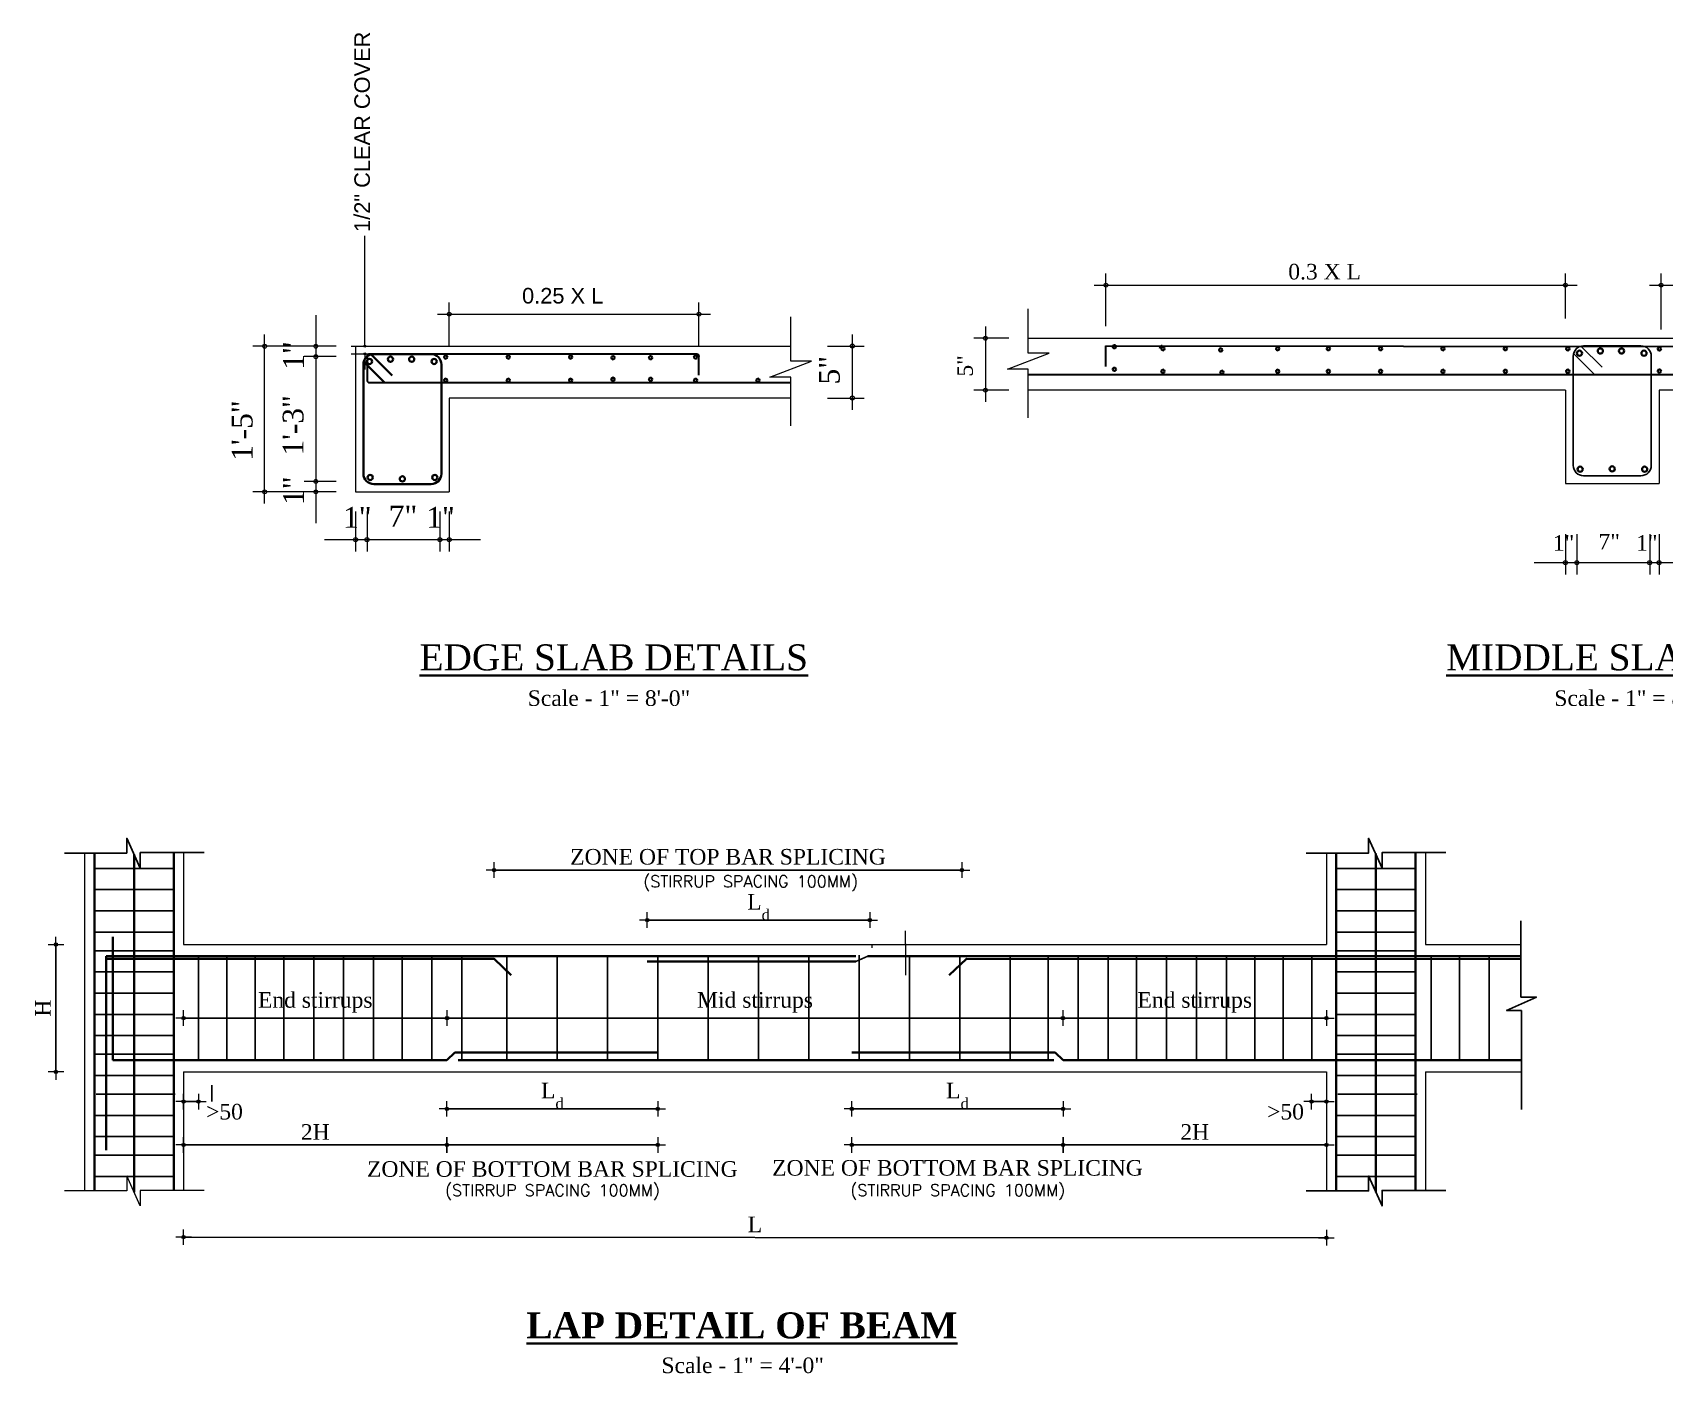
# Model space of a CAD drawing. Header units: inches. Extents: x 897 to 49934, y -34925 to -18564.
# Drawn here: x 24637 to 25265, y -24412 to -23897 of the extents above; entities that cross this region are included whole.
import ezdxf

# ---------------------------------------------------------------- set-up
doc = ezdxf.new("R2010")
doc.units = ezdxf.units.IN
doc.header["$LTSCALE"] = 35
doc.header["$MEASUREMENT"] = 0
doc.header["$PDMODE"] = 34
for name, color, linetype, lineweight in [('SES-DIMENSION', 142, 'Continuous', 13), ('SES-Elevation', 4, 'Continuous', 15), ('SES-REBARS', 1, 'Continuous', 40), ('SES-SLAB OUTLINE', 4, 'Continuous', 18), ('SES-TitleText', 7, 'Continuous', 40), ('SES-Wall Plan', 6, 'Continuous', 30)]:
    doc.layers.add(name, color=color, linetype=linetype, lineweight=lineweight)
doc.layers.add('SES-STIRRUP', color=10, linetype='Continuous')
doc.styles.add('Arial', font='arial.ttf')
doc.styles.add('Dim', font='romand.shx')
doc.styles.add('SES-ARAIL', font='times.ttf', dxfattribs={"height": 6})
doc.styles.add('SES-Title Text', font='times.ttf', dxfattribs={"height": 10})
doc.styles.add('STYLUS', font='times.ttf')
doc.dimstyles.new('1.4', dxfattribs={"dimscale": 0, "dimtxt": 6, "dimasz": 0.5, "dimexe": 2, "dimexo": 9, "dimgap": 2, "dimtad": 1, "dimdec": 0, "dimlfac": 0.5, "dimzin": 3, "dimdsep": 46, "dimlunit": 4, "dimtxsty": 'SES-ARAIL', "dimblk": 'DIM', "dimcen": 3, "dimdle": 3, "dimse1": 1, "dimse2": 1, "dimclrd": 256, "dimclre": 256, "dimclrt": 7, "dimadec": 1, "dimazin": 2, "dimtfac": 1, "dimtdec": 0, "dimtix": 1, "dimtofl": 0, "dimtmove": 2, "dimatfit": 3, "dimldrblk": 'arrow', "dimfxl": 2, "dimfrac": 2, "dimtolj": 2, "dimtzin": 0, "dimarcsym": 0})

# ---------------------------------------------------------------- blocks, each defined once
blk = doc.blocks.new('DIM')
at = {"layer": 'SES-DIMENSION'}
h = blk.add_hatch(color=256, dxfattribs=at)
h.paths.add_polyline_path([(0, 1.3), (0, 0), (1.3, 0, 0.414214)])
h.paths.add_polyline_path([(1.3, 0), (0, 0), (0, -1.3, 0.414214)])
h.paths.add_polyline_path([(0, 0), (-1.3, 0, 0.414214), (0, -1.3)])
h.paths.add_polyline_path([(0, 1.3, 0.414214), (-1.3, 0), (0, 0)])
for p, q in [((-6, 0), (6, 0)), ((0, 6), (0, -6))]:
    blk.add_line(p, q, dxfattribs=at)
blk.add_circle((0, 0), 1.28, dxfattribs=at)
blk = doc.blocks.new('*D31')
at = {"layer": 'Defpoints', "color": 0, "ltscale": 10, "transparency": 16777216}
for p in [(24877.69, -24292.1), (24796.61, -24296.54), (24877.69, -24310.76)]:
    blk.add_point(p, dxfattribs=at)
at = {"layer": 'SES-DIMENSION', "lineweight": -2, "ltscale": 10, "transparency": 16777216}
blk.add_line((24797.11, -24310.76), (24877.19, -24310.76), dxfattribs=at)
at = {"layer": 'SES-DIMENSION', "lineweight": -2, "ltscale": 10, "transparency": 16777216, "xscale": 0.5, "yscale": 0.5, "zscale": 0.5, "rotation": 180}
blk.add_blockref('DIM', (24796.61, -24310.76), dxfattribs=at)
at = {"layer": 'SES-DIMENSION', "lineweight": -2, "ltscale": 10, "transparency": 16777216, "xscale": 0.5, "yscale": 0.5, "zscale": 0.5}
blk.add_blockref('DIM', (24877.69, -24310.76), dxfattribs=at)
at = {"layer": 'SES-DIMENSION', "color": 7, "ltscale": 10, "transparency": 16777216, "insert": (24837.15, -24305.76), "char_height": 6, "attachment_point": 5, "style": 'SES-ARAIL'}
blk.add_mtext('\\A2;L{\\H0.7x;\\S^ d;}', dxfattribs=at)
blk = doc.blocks.new('arrow')
at = {"layer": 'SES-DIMENSION'}
blk.add_lwpolyline([(1.2, 0, 0, 2.1, 0), (-2.3, 0, 0, 0, 0), (1.2, 0, 0, 0, 0)], format="xyseb", dxfattribs=at)
blk = doc.blocks.new('*D32')
at = {"layer": 'Defpoints', "color": 0, "ltscale": 10, "transparency": 16777216}
for p in [(24959.2, -24238.18), (24873.64, -24252), (24959.2, -24252)]:
    blk.add_point(p, dxfattribs=at)
at = {"layer": 'SES-DIMENSION', "lineweight": -2, "ltscale": 10, "transparency": 16777216}
blk.add_line((24874.14, -24238.18), (24958.7, -24238.18), dxfattribs=at)
at = {"layer": 'SES-DIMENSION', "lineweight": -2, "ltscale": 10, "transparency": 16777216, "xscale": 0.5, "yscale": 0.5, "zscale": 0.5, "rotation": 180}
blk.add_blockref('DIM', (24873.64, -24238.18), dxfattribs=at)
at = {"layer": 'SES-DIMENSION', "lineweight": -2, "ltscale": 10, "transparency": 16777216, "xscale": 0.5, "yscale": 0.5, "zscale": 0.5}
blk.add_blockref('DIM', (24959.2, -24238.18), dxfattribs=at)
at = {"layer": 'SES-DIMENSION', "color": 7, "ltscale": 10, "transparency": 16777216, "insert": (24916.42, -24233.18), "char_height": 6, "attachment_point": 5, "style": 'SES-ARAIL'}
blk.add_mtext('\\A2;L{\\H0.7x;\\S^ d;}', dxfattribs=at)
blk = doc.blocks.new('*D33')
at = {"layer": 'Defpoints', "color": 0, "ltscale": 10, "transparency": 16777216}
for p in [(24695.4, -24323.25), (24796.61, -24323.25), (24796.61, -24324.65)]:
    blk.add_point(p, dxfattribs=at)
at = {"layer": 'SES-DIMENSION', "lineweight": -2, "ltscale": 10, "transparency": 16777216}
blk.add_line((24695.9, -24324.65), (24796.11, -24324.65), dxfattribs=at)
at = {"layer": 'SES-DIMENSION', "lineweight": -2, "ltscale": 10, "transparency": 16777216, "xscale": 0.5, "yscale": 0.5, "zscale": 0.5, "rotation": 180}
blk.add_blockref('DIM', (24695.4, -24324.65), dxfattribs=at)
at = {"layer": 'SES-DIMENSION', "lineweight": -2, "ltscale": 10, "transparency": 16777216, "xscale": 0.5, "yscale": 0.5, "zscale": 0.5}
blk.add_blockref('DIM', (24796.61, -24324.65), dxfattribs=at)
at = {"layer": 'SES-DIMENSION', "color": 7, "ltscale": 10, "transparency": 16777216, "insert": (24746, -24319.65), "char_height": 6, "attachment_point": 5, "style": 'SES-ARAIL'}
blk.add_mtext('\\A2;2H', dxfattribs=at)
blk = doc.blocks.new('*D34')
at = {"layer": 'Defpoints', "color": 0, "ltscale": 10, "transparency": 16777216}
for p in [(24952.28, -24289.07), (25033.5, -24296.54), (24952.28, -24310.76)]:
    blk.add_point(p, dxfattribs=at)
at = {"layer": 'SES-DIMENSION', "lineweight": -2, "ltscale": 10, "transparency": 16777216}
blk.add_line((25033, -24310.76), (24952.78, -24310.76), dxfattribs=at)
at = {"layer": 'SES-DIMENSION', "lineweight": -2, "ltscale": 10, "transparency": 16777216, "xscale": 0.5, "yscale": 0.5, "zscale": 0.5, "rotation": 180}
blk.add_blockref('DIM', (24952.28, -24310.76), dxfattribs=at)
at = {"layer": 'SES-DIMENSION', "lineweight": -2, "ltscale": 10, "transparency": 16777216, "xscale": 0.5, "yscale": 0.5, "zscale": 0.5}
blk.add_blockref('DIM', (25033.5, -24310.76), dxfattribs=at)
at = {"layer": 'SES-DIMENSION', "color": 7, "ltscale": 10, "transparency": 16777216, "insert": (24992.89, -24305.76), "char_height": 6, "attachment_point": 5, "style": 'SES-ARAIL'}
blk.add_mtext('\\A2;L{\\H0.7x;\\S^ d;}', dxfattribs=at)
blk = doc.blocks.new('*D35')
at = {"layer": 'Defpoints', "color": 0, "ltscale": 10, "transparency": 16777216}
for p in [(24695.4, -24347.53), (25134.72, -24347.74), (25134.71, -24360.31)]:
    blk.add_point(p, dxfattribs=at)
at = {"layer": 'SES-DIMENSION', "lineweight": -2, "ltscale": 10, "transparency": 16777216}
blk.add_line((24695.89, -24360.1), (25134.21, -24360.31), dxfattribs=at)
at = {"layer": 'SES-DIMENSION', "lineweight": -2, "ltscale": 10, "transparency": 16777216, "xscale": 0.5, "yscale": 0.5, "zscale": 0.5}
for p, rotation in [((24695.39, -24360.1), 179.9732632987849), ((25134.71, -24360.31), 359.9732632987848)]:
    blk.add_blockref('DIM', p, dxfattribs=dict(at, rotation=rotation))
at = {"layer": 'SES-DIMENSION', "color": 7, "ltscale": 10, "transparency": 16777216, "insert": (24915.05, -24355.2), "char_height": 6, "attachment_point": 5, "rotation": 359.97326, "style": 'SES-ARAIL'}
blk.add_mtext('\\A2;L', dxfattribs=at)
blk = doc.blocks.new('*D36')
at = {"layer": 'Defpoints', "color": 0, "ltscale": 10, "transparency": 16777216}
for p in [(24796.61, -24316.31), (24877.69, -24316.31), (24877.69, -24324.65)]:
    blk.add_point(p, dxfattribs=at)
at = {"layer": 'SES-DIMENSION', "lineweight": -2, "ltscale": 10, "transparency": 16777216}
blk.add_line((24797.11, -24324.65), (24877.19, -24324.65), dxfattribs=at)
at = {"layer": 'SES-DIMENSION', "lineweight": -2, "ltscale": 10, "transparency": 16777216, "xscale": 0.5, "yscale": 0.5, "zscale": 0.5, "rotation": 180}
blk.add_blockref('DIM', (24796.61, -24324.65), dxfattribs=at)
at = {"layer": 'SES-DIMENSION', "lineweight": -2, "ltscale": 10, "transparency": 16777216, "xscale": 0.5, "yscale": 0.5, "zscale": 0.5}
blk.add_blockref('DIM', (24877.69, -24324.65), dxfattribs=at)
at = {"layer": 'SES-DIMENSION', "color": 7, "ltscale": 10, "transparency": 16777216, "insert": (24837.15, -24333.93), "char_height": 6, "attachment_point": 5, "style": 'SES-ARAIL'}
blk.add_mtext('\\A2;ZONE OF BOTTOM BAR SPLICING', dxfattribs=at)
blk = doc.blocks.new('*D37')
at = {"layer": 'Defpoints', "color": 0, "ltscale": 10, "transparency": 16777216}
for p in [(25033.5, -24316.31), (25134.72, -24316.31), (25033.5, -24324.65)]:
    blk.add_point(p, dxfattribs=at)
at = {"layer": 'SES-DIMENSION', "lineweight": -2, "ltscale": 10, "transparency": 16777216}
blk.add_line((25134.22, -24324.65), (25034, -24324.65), dxfattribs=at)
at = {"layer": 'SES-DIMENSION', "lineweight": -2, "ltscale": 10, "transparency": 16777216, "xscale": 0.5, "yscale": 0.5, "zscale": 0.5, "rotation": 180}
blk.add_blockref('DIM', (25033.5, -24324.65), dxfattribs=at)
at = {"layer": 'SES-DIMENSION', "lineweight": -2, "ltscale": 10, "transparency": 16777216, "xscale": 0.5, "yscale": 0.5, "zscale": 0.5}
blk.add_blockref('DIM', (25134.72, -24324.65), dxfattribs=at)
at = {"layer": 'SES-DIMENSION', "color": 7, "ltscale": 10, "transparency": 16777216, "insert": (25084.11, -24319.65), "char_height": 6, "attachment_point": 5, "style": 'SES-ARAIL'}
blk.add_mtext('\\A2;2H', dxfattribs=at)
blk = doc.blocks.new('*D38')
at = {"layer": 'Defpoints', "color": 0, "ltscale": 10, "transparency": 16777216}
for p in [(24952.28, -24316.31), (25033.5, -24316.31), (24952.28, -24324.65)]:
    blk.add_point(p, dxfattribs=at)
at = {"layer": 'SES-DIMENSION', "lineweight": -2, "ltscale": 10, "transparency": 16777216}
blk.add_line((25033, -24324.65), (24952.78, -24324.65), dxfattribs=at)
at = {"layer": 'SES-DIMENSION', "lineweight": -2, "ltscale": 10, "transparency": 16777216, "xscale": 0.5, "yscale": 0.5, "zscale": 0.5, "rotation": 180}
blk.add_blockref('DIM', (24952.28, -24324.65), dxfattribs=at)
at = {"layer": 'SES-DIMENSION', "lineweight": -2, "ltscale": 10, "transparency": 16777216, "xscale": 0.5, "yscale": 0.5, "zscale": 0.5}
blk.add_blockref('DIM', (25033.5, -24324.65), dxfattribs=at)
at = {"layer": 'SES-DIMENSION', "color": 7, "ltscale": 10, "transparency": 16777216, "insert": (24992.89, -24333.49), "char_height": 6, "attachment_point": 5, "style": 'SES-ARAIL'}
blk.add_mtext('\\A2;ZONE OF BOTTOM BAR SPLICING', dxfattribs=at)
blk = doc.blocks.new('*D39')
at = {"layer": 'Defpoints', "color": 0, "ltscale": 10, "transparency": 16777216}
for p in [(24695.4, -24267.53), (24796.61, -24267.53), (24796.61, -24275.87)]:
    blk.add_point(p, dxfattribs=at)
at = {"layer": 'SES-DIMENSION', "lineweight": -2, "ltscale": 10, "transparency": 16777216}
blk.add_line((24695.9, -24275.87), (24796.11, -24275.87), dxfattribs=at)
at = {"layer": 'SES-DIMENSION', "lineweight": -2, "ltscale": 10, "transparency": 16777216, "xscale": 0.5, "yscale": 0.5, "zscale": 0.5, "rotation": 180}
blk.add_blockref('DIM', (24695.4, -24275.87), dxfattribs=at)
at = {"layer": 'SES-DIMENSION', "lineweight": -2, "ltscale": 10, "transparency": 16777216, "xscale": 0.5, "yscale": 0.5, "zscale": 0.5}
blk.add_blockref('DIM', (24796.61, -24275.87), dxfattribs=at)
at = {"layer": 'SES-DIMENSION', "color": 7, "ltscale": 10, "transparency": 16777216, "insert": (24746, -24269.85), "char_height": 6, "attachment_point": 5, "style": 'SES-ARAIL'}
blk.add_mtext('\\A2;End stirrups', dxfattribs=at)
blk = doc.blocks.new('*D40')
at = {"layer": 'Defpoints', "color": 0, "ltscale": 10, "transparency": 16777216}
for p in [(24796.74, -24267.53), (25033.37, -24267.53), (25033.37, -24275.87)]:
    blk.add_point(p, dxfattribs=at)
at = {"layer": 'SES-DIMENSION', "lineweight": -2, "ltscale": 10, "transparency": 16777216}
blk.add_line((24797.24, -24275.87), (25032.87, -24275.87), dxfattribs=at)
at = {"layer": 'SES-DIMENSION', "lineweight": -2, "ltscale": 10, "transparency": 16777216, "xscale": 0.5, "yscale": 0.5, "zscale": 0.5, "rotation": 180}
blk.add_blockref('DIM', (24796.74, -24275.87), dxfattribs=at)
at = {"layer": 'SES-DIMENSION', "lineweight": -2, "ltscale": 10, "transparency": 16777216, "xscale": 0.5, "yscale": 0.5, "zscale": 0.5}
blk.add_blockref('DIM', (25033.37, -24275.87), dxfattribs=at)
at = {"layer": 'SES-DIMENSION', "color": 7, "ltscale": 10, "transparency": 16777216, "insert": (24915.06, -24269.85), "char_height": 6, "attachment_point": 5, "style": 'SES-ARAIL'}
blk.add_mtext('\\A2;Mid stirrups', dxfattribs=at)
blk = doc.blocks.new('*D41')
at = {"layer": 'Defpoints', "color": 0, "ltscale": 10, "transparency": 16777216}
for p in [(25033.5, -24267.53), (25134.72, -24267.53), (25033.5, -24275.87)]:
    blk.add_point(p, dxfattribs=at)
at = {"layer": 'SES-DIMENSION', "lineweight": -2, "ltscale": 10, "transparency": 16777216}
blk.add_line((25134.22, -24275.87), (25034, -24275.87), dxfattribs=at)
at = {"layer": 'SES-DIMENSION', "lineweight": -2, "ltscale": 10, "transparency": 16777216, "xscale": 0.5, "yscale": 0.5, "zscale": 0.5, "rotation": 180}
blk.add_blockref('DIM', (25033.5, -24275.87), dxfattribs=at)
at = {"layer": 'SES-DIMENSION', "lineweight": -2, "ltscale": 10, "transparency": 16777216, "xscale": 0.5, "yscale": 0.5, "zscale": 0.5}
blk.add_blockref('DIM', (25134.72, -24275.87), dxfattribs=at)
at = {"layer": 'SES-DIMENSION', "color": 7, "ltscale": 10, "transparency": 16777216, "insert": (25084.11, -24269.85), "char_height": 6, "attachment_point": 5, "style": 'SES-ARAIL'}
blk.add_mtext('\\A2;End stirrups', dxfattribs=at)
blk = doc.blocks.new('*D42')
at = {"layer": 'Defpoints', "color": 0, "ltscale": 10, "transparency": 16777216}
for p in [(24994.63, -24218.93), (24814.75, -24247.56), (24994.63, -24247.56)]:
    blk.add_point(p, dxfattribs=at)
at = {"layer": 'SES-DIMENSION', "lineweight": -2, "ltscale": 10, "transparency": 16777216}
blk.add_line((24815.25, -24218.93), (24994.13, -24218.93), dxfattribs=at)
at = {"layer": 'SES-DIMENSION', "lineweight": -2, "ltscale": 10, "transparency": 16777216, "xscale": 0.5, "yscale": 0.5, "zscale": 0.5, "rotation": 180}
blk.add_blockref('DIM', (24814.75, -24218.93), dxfattribs=at)
at = {"layer": 'SES-DIMENSION', "lineweight": -2, "ltscale": 10, "transparency": 16777216, "xscale": 0.5, "yscale": 0.5, "zscale": 0.5}
blk.add_blockref('DIM', (24994.63, -24218.93), dxfattribs=at)
at = {"layer": 'SES-DIMENSION', "color": 7, "ltscale": 10, "transparency": 16777216, "insert": (24904.69, -24213.87), "char_height": 6, "attachment_point": 5, "style": 'SES-ARAIL'}
blk.add_mtext('\\A2;ZONE OF TOP BAR SPLICING', dxfattribs=at)
blk = doc.blocks.new('*D44')
at = {"layer": 'Defpoints', "color": 0, "ltscale": 10, "transparency": 16777216}
for p in [(24695.4, -24247.56), (24646.29, -24296.54), (24695.4, -24296.54)]:
    blk.add_point(p, dxfattribs=at)
at = {"layer": 'SES-DIMENSION', "lineweight": -2, "ltscale": 10, "transparency": 16777216}
blk.add_line((24646.29, -24248.06), (24646.29, -24296.04), dxfattribs=at)
at = {"layer": 'SES-DIMENSION', "lineweight": -2, "ltscale": 10, "transparency": 16777216, "xscale": 0.5, "yscale": 0.5, "zscale": 0.5}
for p, rotation in [((24646.29, -24247.56), 90), ((24646.29, -24296.54), 270)]:
    blk.add_blockref('DIM', p, dxfattribs=dict(at, rotation=rotation))
at = {"layer": 'SES-DIMENSION', "color": 7, "ltscale": 10, "transparency": 16777216, "insert": (24641.29, -24272.05), "char_height": 6, "attachment_point": 5, "rotation": 90, "style": 'SES-ARAIL'}
blk.add_mtext('\\A2;H', dxfattribs=at)
blk = doc.blocks.new('*D45')
at = {"layer": 'Defpoints', "color": 0, "ltscale": 10, "transparency": 16777216}
for p in [(24701.06, -24291.8), (24695.4, -24296.54), (24701.06, -24307.98)]:
    blk.add_point(p, dxfattribs=at)
at = {"layer": 'SES-DIMENSION', "lineweight": -2, "ltscale": 10, "transparency": 16777216}
blk.add_line((24695.9, -24307.98), (24700.56, -24307.98), dxfattribs=at)
at = {"layer": 'SES-DIMENSION', "lineweight": -2, "ltscale": 10, "transparency": 16777216, "xscale": 0.5, "yscale": 0.5, "zscale": 0.5, "rotation": 180}
blk.add_blockref('DIM', (24695.4, -24307.98), dxfattribs=at)
at = {"layer": 'SES-DIMENSION', "lineweight": -2, "ltscale": 10, "transparency": 16777216, "xscale": 0.5, "yscale": 0.5, "zscale": 0.5}
blk.add_blockref('DIM', (24701.06, -24307.98), dxfattribs=at)
at = {"layer": 'SES-DIMENSION', "color": 7, "ltscale": 10, "transparency": 16777216, "insert": (24711.1, -24311.91), "char_height": 6, "attachment_point": 5, "style": 'SES-ARAIL'}
blk.add_mtext('\\A2;{\\C256;>50}', dxfattribs=at)
blk = doc.blocks.new('*D43')
at = {"layer": 'Defpoints', "color": 0, "ltscale": 10, "transparency": 16777216}
for p in [(25129.05, -24291.8), (25134.72, -24296.54), (25129.05, -24307.98)]:
    blk.add_point(p, dxfattribs=at)
at = {"layer": 'SES-DIMENSION', "lineweight": -2, "ltscale": 10, "transparency": 16777216}
blk.add_line((25134.22, -24307.98), (25129.55, -24307.98), dxfattribs=at)
at = {"layer": 'SES-DIMENSION', "lineweight": -2, "ltscale": 10, "transparency": 16777216, "xscale": 0.5, "yscale": 0.5, "zscale": 0.5, "rotation": 180}
blk.add_blockref('DIM', (25129.05, -24307.98), dxfattribs=at)
at = {"layer": 'SES-DIMENSION', "lineweight": -2, "ltscale": 10, "transparency": 16777216, "xscale": 0.5, "yscale": 0.5, "zscale": 0.5}
blk.add_blockref('DIM', (25134.72, -24307.98), dxfattribs=at)
at = {"layer": 'SES-DIMENSION', "color": 7, "ltscale": 10, "transparency": 16777216, "insert": (25119.01, -24311.91), "char_height": 6, "attachment_point": 5, "style": 'SES-ARAIL'}
blk.add_mtext('\\A2;{\\C256;>50}', dxfattribs=at)

msp = doc.modelspace()

# ---------------------------------------------------------------- linework, layer by layer
msp.add_line((24706.25, -24301.64), (24706.25, -24307.92))
for points in [[(24703.24, -24212.23), (24678.72, -24212.23), (24678.72, -24218.18), (24673.51, -24206.68), (24673.51, -24212.43), (24649.54, -24212.43)], [(25180.66, -24212.23), (25156.14, -24212.23), (25156.14, -24218.18), (25150.93, -24206.68), (25150.93, -24212.43), (25126.96, -24212.43)], [(25209.52, -24238.51), (25209.52, -24267.78), (25215.48, -24267.78), (25203.97, -24272.99), (25209.72, -24272.99), (25209.72, -24311.03)], [(25180.66, -24342.1), (25156.14, -24342.1), (25156.14, -24348.06), (25150.93, -24336.55), (25150.93, -24342.3), (25126.96, -24342.3)]]:
    msp.add_lwpolyline(points)
at = {"layer": 'SES-DIMENSION', "ltscale": 48}
for p, q in [((24765.07, -24017.42), (24765.07, -23975.1)), ((24746.23, -24005.5), (24746.23, -24085.5)), ((24793, -24005.17), (24898, -24005.17)), ((24797.5, -24017.73), (24797.5, -24000.67)), ((24893.5, -24017.66), (24893.5, -24000.67)), ((24928.82, -24023.27), (24928.82, -24006.18)), ((24952.46, -24012.93), (24952.46, -24041.91)), ((24754, -24017.5), (24722.05, -24017.5)), ((24726.55, -24078), (24726.55, -24013)), ((24759.76, -24017.42), (24767.32, -24017.42)), ((24942.96, -24017.43), (24956.96, -24017.43)), ((24754, -24021.5), (24741.73, -24021.5)), ((24759.76, -24020.42), (24767.32, -24020.42)), ((24765.07, -24020.42), (24765.07, -24026.42)), ((24920.82, -24029.44), (24936.82, -24023.27)), ((24936.82, -24023.27), (24928.82, -24023.27)), ((24928.82, -24029.44), (24920.82, -24029.44)), ((24928.82, -24048.16), (24928.82, -24029.44)), ((24942.96, -24037.41), (24956.96, -24037.41)), ((24754, -24073.5), (24722.05, -24073.5)), ((24754, -24069.5), (24741.73, -24069.5)), ((24761.5, -24081.01), (24761.5, -24096.4)), ((24765.91, -24081.01), (24765.91, -24096.4)), ((24793.91, -24081.01), (24793.91, -24096.4)), ((24797.5, -24081.01), (24797.5, -24096.4)), ((24809.5, -24091.9), (24749.5, -24091.9))]:
    msp.add_line(p, q, dxfattribs=at)
at = {"layer": 'SES-DIMENSION'}
for p, q in [((25045.47, -23994.01), (25231.11, -23994.01)), ((25049.97, -24009.83), (25049.97, -23989.51)), ((25226.61, -24006.83), (25226.61, -23989.51)), ((25258.9, -23994.01), (25478.57, -23994.01)), ((25263.4, -24011.03), (25263.4, -23989.51)), ((25003.63, -24009.92), (25003.63, -24038.9)), ((25012.63, -24014.42), (24999.13, -24014.42)), ((25012.63, -24034.4), (24999.13, -24034.4)), ((25226.61, -24089.83), (25226.61, -24105.23)), ((25231.01, -24089.83), (25231.01, -24105.23)), ((25259.01, -24089.83), (25259.01, -24105.23)), ((25262.61, -24089.83), (25262.61, -24105.23)), ((25274.61, -24100.73), (25214.61, -24100.73))]:
    msp.add_line(p, q, dxfattribs=at)
for centre, radius in [((25049.97, -23994.01), 0.75), ((25226.61, -23994.01), 0.75), ((25263.4, -23994.01), 0.75), ((24797.5, -24005.17), 0.75), ((24893.5, -24005.17), 0.75), ((24726.55, -24017.5), 0.75), ((24746.23, -24017.5), 0.75), ((24765.07, -24017.42), 0.375), ((24952.46, -24017.43), 0.75), ((25003.63, -24014.42), 0.75), ((24746.23, -24021.5), 0.75), ((24765.07, -24020.42), 0.375), ((24952.46, -24037.41), 0.75), ((25003.63, -24034.4), 0.75), ((24746.23, -24069.5), 0.75), ((24726.55, -24073.5), 0.75), ((24746.23, -24073.5), 0.75), ((24761.5, -24091.9), 0.75), ((24765.91, -24091.9), 0.75), ((24793.91, -24091.9), 0.75), ((24797.5, -24091.9), 0.75), ((25226.61, -24100.73), 0.75), ((25231.01, -24100.73), 0.75), ((25259.01, -24100.73), 0.75), ((25262.61, -24100.73), 0.75)]:
    msp.add_circle(centre, radius, dxfattribs=at)
at = {"layer": 'SES-Elevation'}
for points in [[(24972.94, -24247.31), (24972.94, -24242.31)], [(24959.94, -24247.81), (24959.94, -24248.81)], [(24972.94, -24247.31), (24972.94, -24259.31)]]:
    msp.add_lwpolyline(points, dxfattribs=at)
at = {"layer": 'SES-REBARS', "lineweight": 30}
for p, q in [((25049.97, -24025.33), (25049.97, -24017.33)), ((25049.97, -24017.33), (25474.07, -24017.92)), ((24765.91, -24021.5), (24765.91, -24030.5)), ((24892.5, -24020.5), (24766.91, -24020.5)), ((24893.5, -24028.66), (24893.5, -24021.5)), ((24766.91, -24031.5), (24928.82, -24031.48)), ((25020.13, -24028.4), (25517.6, -24028.36))]:
    msp.add_line(p, q, dxfattribs=at)
at = {"layer": 'SES-REBARS'}
for p, q in [((24764.5, -24024.51), (24764.5, -24066.51)), ((24764.64, -24023.47), (24772.74, -24031.58)), ((24767.47, -24020.64), (24775.57, -24028.75)), ((24790.5, -24020.51), (24768.5, -24020.51)), ((24794.5, -24066.51), (24794.5, -24024.51)), ((24768.5, -24070.51), (24790.5, -24070.51)), ((24796.61, -24292.1), (24799.64, -24289.07)), ((24877.83, -24289.07), (24799.64, -24289.07)), ((24800.88, -24292.1), (25029.94, -24292.1)), ((24952.28, -24289.07), (25030.48, -24289.07)), ((25033.5, -24292.1), (25030.48, -24289.07))]:
    msp.add_line(p, q, dxfattribs=at)
at = {"layer": 'SES-REBARS', "color": 1, "linetype": 'Continuous'}
for p, q in [((24661.11, -24212.43), (24661.11, -24342.3)), ((24676.35, -24212.95), (24676.35, -24342.82)), ((24691.59, -24212.23), (24691.59, -24342.1)), ((25138.53, -24212.43), (25138.53, -24342.3)), ((25153.77, -24212.63), (25153.77, -24342.82)), ((25169.01, -24212.23), (25169.01, -24342.1)), ((24668.24, -24292.1), (24668.24, -24244.64)), ((24665.6, -24252), (24953.77, -24252)), ((24665.6, -24252), (24665.6, -24326.67)), ((24873.64, -24254.11), (24953.77, -24254.11)), ((24958.48, -24252), (25209.52, -24252)), ((24668.24, -24292.1), (24796.61, -24292.1))]:
    msp.add_line(p, q, dxfattribs=at)
for points in [[(24665.6, -24253.05), (24814.75, -24253.05), (24821.31, -24259.38)], [(25209.52, -24253.15), (24996.31, -24253.05), (24989.75, -24259.38)]]:
    msp.add_lwpolyline(points, dxfattribs=at)
at = {"layer": 'SES-REBARS'}
for points in [[(25029.94, -24292.1), (24927.81, -24292.1)], [(25209.72, -24292.1), (25033.5, -24292.1)]]:
    msp.add_lwpolyline(points, dxfattribs=at)
at = {"layer": 'SES-REBARS', "ltscale": 48}
for centre, radius in [((25053.25, -24017.72), 0.64), ((25071.89, -24018.47), 0.64), ((25094.11, -24018.92), 0.64), ((25116, -24018.45), 0.64), ((25135.47, -24018.45), 0.64), ((25155.54, -24018.45), 0.64), ((25179.54, -24018.45), 0.64), ((25203.54, -24018.45), 0.64), ((25227.54, -24018.45), 0.64), ((25232, -24020.18), 1), ((25240.03, -24019.32), 1), ((25248.18, -24019.32), 1), ((25256.82, -24020.18), 1), ((25262.76, -24018.53), 0.64), ((25053.25, -24026.37), 0.64), ((25071.89, -24027.12), 0.64), ((25094.53, -24027.5), 0.64), ((25116, -24027.1), 0.64), ((25135.47, -24027.1), 0.64), ((25155.54, -24027.1), 0.64), ((25179.54, -24027.1), 0.64), ((25203.54, -24027.1), 0.64), ((25227.54, -24027.1), 0.64), ((25262.76, -24027.05), 0.64), ((25232.24, -24064.79), 1), ((25244.61, -24064.65), 1), ((25257.06, -24064.79), 1)]:
    msp.add_circle(centre, radius, dxfattribs=at)
at = {"layer": 'SES-REBARS'}
for centre, radius in [((24766.89, -24023.35), 1), ((24774.92, -24022.5), 1), ((24783.07, -24022.5), 1), ((24791.71, -24023.35), 1), ((24796.19, -24021.67), 0.64), ((24820.19, -24021.67), 0.64), ((24844.19, -24021.67), 0.64), ((24860.47, -24021.95), 0.64), ((24860.49, -24021.95), 0.64), ((24874.92, -24021.95), 0.64), ((24892.19, -24021.67), 0.64), ((24796.19, -24030.56), 0.64), ((24820.19, -24030.56), 0.64), ((24844.19, -24030.56), 0.64), ((24860.45, -24030.21), 0.64), ((24860.47, -24030.21), 0.64), ((24874.89, -24030.21), 0.64), ((24892.19, -24030.56), 0.64), ((24916.19, -24030.56), 0.64), ((24767.14, -24067.97), 1), ((24779.5, -24068.51), 1), ((24791.96, -24067.97), 1)]:
    msp.add_circle(centre, radius, dxfattribs=at)
at = {"layer": 'SES-REBARS', "lineweight": 30}
for centre, start, end in [((25071.61, -24018.33), 90, 180), ((24766.91, -24030.5), 180, 270)]:
    msp.add_arc(centre, 1, start, end, dxfattribs=at)
at = {"layer": 'SES-REBARS'}
for centre, radius, start, end in [((24768.5, -24024.51), 4, 90, 180), ((24766.91, -24021.5), 1, 90, 180), ((24790.5, -24024.51), 4, 0, 90), ((24892.5, -24021.5), 1, 0, 90), ((24768.5, -24066.51), 4, 180, 270), ((24790.5, -24066.51), 4, 270, 0)]:
    msp.add_arc(centre, radius, start, end, dxfattribs=at)
at = {"layer": 'SES-SLAB OUTLINE', "ltscale": 10}
for p, q in [((25020.13, -24020.2), (25020.13, -24003.11)), ((24761.5, -24017.5), (24928.82, -24017.48)), ((25020.13, -24014.41), (25517.6, -24014.36)), ((25012.13, -24026.37), (25028.13, -24020.2)), ((25028.13, -24020.2), (25020.13, -24020.2)), ((25020.13, -24026.37), (25012.13, -24026.37)), ((25020.13, -24045.09), (25020.13, -24026.37)), ((24928.82, -24037.47), (24797.5, -24037.49)), ((25226.61, -24034.37), (25020.13, -24034.4)), ((25226.61, -24034.33), (25226.61, -24070.33)), ((25262.61, -24034.33), (25262.61, -24070.33)), ((25517.6, -24034.34), (25262.61, -24034.37)), ((25226.61, -24070.33), (25262.61, -24070.33))]:
    msp.add_line(p, q, dxfattribs=at)
at = {"layer": 'SES-SLAB OUTLINE'}
for p, q in [((24761.5, -24017.5), (24761.5, -24073.51)), ((24797.5, -24037.49), (24797.5, -24073.51)), ((24761.5, -24073.51), (24797.5, -24073.51)), ((24657.3, -24212.43), (24657.3, -24342.3)), ((24695.4, -24212.23), (24695.4, -24247.56)), ((25172.82, -24212.23), (25172.82, -24247.56)), ((24695.4, -24247.56), (25134.72, -24247.56)), ((25172.82, -24247.56), (25209.52, -24247.56)), ((24695.4, -24296.54), (25134.72, -24296.54)), ((24695.4, -24296.54), (24695.4, -24342.1)), ((25134.72, -24296.54), (25134.72, -24342.3)), ((25172.82, -24296.54), (25209.63, -24296.54)), ((25172.82, -24296.54), (25172.82, -24342.1))]:
    msp.add_line(p, q, dxfattribs=at)
at = {"layer": 'SES-SLAB OUTLINE', "linetype": 'Continuous'}
msp.add_line((25134.72, -24212.43), (25134.72, -24247.56), dxfattribs=at)
at = {"layer": 'SES-SLAB OUTLINE'}
msp.add_lwpolyline([(24703.24, -24342.1), (24678.72, -24342.1), (24678.72, -24348.06), (24673.51, -24336.55), (24673.51, -24342.3), (24649.54, -24342.3)], dxfattribs=at)
at = {"layer": 'SES-STIRRUP', "ltscale": 10}
for p, q in [((25232.57, -24017.47), (25240.68, -24025.57)), ((25255.61, -24017.33), (25233.61, -24017.33)), ((25229.61, -24021.33), (25229.61, -24063.33)), ((25229.74, -24020.3), (25237.85, -24028.4)), ((25259.61, -24063.33), (25259.61, -24021.33)), ((25233.61, -24067.33), (25255.61, -24067.33))]:
    msp.add_line(p, q, dxfattribs=at)
at = {"layer": 'SES-STIRRUP'}
for p, q in [((24661.11, -24218.29), (24691.59, -24218.29)), ((25138.53, -24218.29), (25169.01, -24218.29)), ((24661.11, -24226.45), (24691.59, -24226.45)), ((25138.53, -24226.45), (25169.01, -24226.45)), ((24661.11, -24234.62), (24691.59, -24234.62)), ((25138.53, -24234.62), (25169.01, -24234.62)), ((24661.11, -24242.78), (24691.59, -24242.78)), ((25138.53, -24242.78), (25169.01, -24242.78)), ((24661.11, -24249.95), (24691.59, -24249.95)), ((25138.53, -24249.95), (25169.01, -24249.95)), ((24701.06, -24251.68), (24701.06, -24291.8)), ((24712.01, -24251.68), (24712.01, -24291.8)), ((24722.95, -24251.68), (24722.95, -24291.8)), ((24733.89, -24251.68), (24733.89, -24291.8)), ((24745.4, -24251.68), (24745.4, -24291.8)), ((24756.91, -24251.68), (24756.91, -24291.8)), ((24768.42, -24251.68), (24768.42, -24291.8)), ((24779.36, -24251.68), (24779.36, -24291.8)), ((24790.87, -24251.68), (24790.87, -24291.8)), ((24802.38, -24251.68), (24802.38, -24291.8)), ((24819.62, -24251.68), (24819.62, -24292.1)), ((24838.98, -24251.68), (24838.98, -24292.1)), ((24858.33, -24251.68), (24858.33, -24292.1)), ((24877.69, -24251.68), (24877.69, -24292.1)), ((24897.04, -24251.68), (24897.04, -24292.1)), ((24916.4, -24251.68), (24916.4, -24292.1)), ((24935.75, -24251.68), (24935.75, -24292.1)), ((24955.11, -24251.68), (24955.11, -24292.1)), ((24974.46, -24251.68), (24974.46, -24292.1)), ((24993.82, -24251.68), (24993.82, -24292.1)), ((25013.17, -24251.68), (25013.17, -24292.1)), ((25027.79, -24251.68), (25027.79, -24291.8)), ((25039.3, -24251.68), (25039.3, -24291.8)), ((25050.81, -24251.68), (25050.81, -24291.8)), ((25061.75, -24251.68), (25061.75, -24291.8)), ((25073.26, -24251.68), (25073.26, -24291.8)), ((25084.77, -24251.68), (25084.77, -24291.8)), ((25096.28, -24251.68), (25096.28, -24291.8)), ((25107.22, -24251.68), (25107.22, -24291.8)), ((25118.16, -24251.68), (25118.16, -24291.8)), ((25129.11, -24251.68), (25129.11, -24291.8)), ((25174.94, -24251.97), (25174.94, -24292.1)), ((25185.88, -24251.97), (25185.88, -24292.1)), ((25197.35, -24251.97), (25197.35, -24292.1)), ((24661.11, -24258.11), (24691.59, -24258.11)), ((25138.53, -24258.11), (25169.01, -24258.11)), ((24661.11, -24266.28), (24691.59, -24266.28)), ((25138.53, -24266.28), (25169.01, -24266.28)), ((24661.11, -24274.44), (24691.59, -24274.44)), ((25138.53, -24274.44), (25169.01, -24274.44)), ((24661.11, -24282.61), (24691.59, -24282.61)), ((25138.53, -24282.61), (25169.01, -24282.61)), ((24661.11, -24289.77), (24691.59, -24289.77)), ((25138.53, -24289.77), (25169.01, -24289.77)), ((24661.11, -24297.94), (24691.59, -24297.94)), ((25138.53, -24297.94), (25169.01, -24297.94)), ((24661.71, -24305.1), (24692.19, -24305.1)), ((25139.13, -24305.1), (25169.61, -24305.1)), ((24661.11, -24313.27), (24691.59, -24313.27)), ((25138.53, -24313.27), (25169.01, -24313.27)), ((24661.11, -24321.43), (24691.59, -24321.43)), ((25138.53, -24321.43), (25169.01, -24321.43)), ((24661.11, -24328.6), (24691.59, -24328.6)), ((25138.53, -24328.6), (25169.01, -24328.6)), ((24661.11, -24336.76), (24691.59, -24336.76)), ((25138.53, -24336.76), (25169.01, -24336.76))]:
    msp.add_line(p, q, dxfattribs=at)
at = {"layer": 'SES-STIRRUP', "ltscale": 10}
for centre, start, end in [((25233.61, -24021.33), 90, 180), ((25255.61, -24021.33), 0, 90), ((25233.61, -24063.33), 180, 270), ((25255.61, -24063.33), 270, 0)]:
    msp.add_arc(centre, 4, start, end, dxfattribs=at)
at = {"layer": 'SES-Wall Plan', "lineweight": -3, "ltscale": 0.008333}
msp.add_line((24953.77, -24254.11), (24958.48, -24252), dxfattribs=at)

# ---------------------------------------------------------------- texts
at = {"color": 3, "char_height": 4.5, "attachment_point": 5, "style": 'Dim'}
for insert in [(24913.33, -24224.07), (24837.16, -24342.85), (24992.98, -24342.81)]:
    msp.add_mtext('\\A1;(STIRRUP SPACING 100MM)', dxfattribs=dict(at, insert=insert))
at = {"layer": 'SES-DIMENSION', "ltscale": 48, "style": 'Arial'}
msp.add_text('1/2" CLEAR COVER', height=6, rotation=90, dxfattribs=at).set_placement((24767.02, -23973.55))
at = {"layer": 'SES-DIMENSION'}
for s, height, style, p in [('0.3 X L', 6, 'SES-ARAIL', (25120.06, -23991.83)), ('1"', 8, 'STYLUS', (24756.68, -24087.32)), ('7"', 8, 'STYLUS', (24774.24, -24086.83)), ('1"', 8, 'STYLUS', (24788.68, -24087.32)), ('1"', 6, 'SES-ARAIL', (25221.78, -24096.14)), ('7"', 6, 'SES-ARAIL', (25239.34, -24095.65)), ('1"', 6, 'SES-ARAIL', (25253.78, -24096.14))]:
    msp.add_text(s, height=height, dxfattribs=dict(at, style=style)).set_placement(p)
at = {"layer": 'SES-DIMENSION', "ltscale": 48, "style": 'Arial'}
msp.add_text('0.25 X L', height=6, dxfattribs=at).set_placement((24825.5, -24001.07))
at = {"layer": 'SES-DIMENSION'}
for s, height, style, p in [('1"', 8, 'STYLUS', (24741.65, -24026.53)), ('5"', 8, 'STYLUS', (24947.62, -24032.2)), ('5"', 6, 'SES-ARAIL', (24998.79, -24029.19)), ('1\'-3"', 8, 'STYLUS', (24741.47, -24059.53)), ('1\'-5"', 8, 'STYLUS', (24721.89, -24061.53)), ('1"', 8, 'STYLUS', (24741.65, -24078.53))]:
    msp.add_text(s, height=height, rotation=90, dxfattribs=dict(at, style=style)).set_placement(p)
at = {"layer": 'SES-TitleText', "ltscale": 10, "style": 'SES-ARAIL'}
for s, p in [('Scale - 1" = 8\'-0"', (24827.68, -24155.82)), ('Scale - 1" = 8\'-0"', (25222.34, -24155.82)), ('Scale - 1" = 4\'-0"', (24879.09, -24412.39))]:
    msp.add_text(s, height=6, dxfattribs=at).set_placement(p)
at = {"layer": 'SES-TitleText', "char_height": 10, "width": 289.6719, "attachment_point": 1, "style": 'SES-Title Text'}
for s, insert in [('{\\LEDGE SLAB DETAILS}', (24786.08, -24132.14)), ('{\\LMIDDLE SLAB DETAILS}', (25180.73, -24132.14)), ('{\\fTimes New Roman|b1|i0|c0|p18;\\LLAP DETAIL OF BEAM}', (24827.16, -24389.01))]:
    msp.add_mtext(s, dxfattribs=dict(at, insert=insert))

# ---------------------------------------------------------------- dimensions: what is measured, and where the dimension line sits
at = {"layer": 'SES-DIMENSION', "ltscale": 10}
for p1, p2, distance, text, picture, middle in [((24814.75, -24247.56), (24994.63, -24247.56), 28.62, 'ZONE OF TOP BAR SPLICING', '*D42', (24904.69, -24213.87)), ((24695.4, -24267.53), (24796.61, -24267.53), -8.34, 'End stirrups', '*D39', (24746, -24269.85)), ((24796.74, -24267.53), (25033.37, -24267.53), -8.34, 'Mid stirrups', '*D40', (24915.06, -24269.85)), ((25134.72, -24267.53), (25033.5, -24267.53), 8.34, 'End stirrups', '*D41', (25084.11, -24269.85)), ((24695.4, -24323.25), (24796.61, -24323.25), -1.41, '2H', '*D33', (24746, -24319.65)), ((25134.72, -24316.31), (25033.5, -24316.31), 8.34, '2H', '*D37', (25084.11, -24319.65)), ((24695.4, -24347.53), (25134.72, -24347.74), -12.57, 'L', '*D35', (24915.05, -24355.2))]:
    dim = msp.add_aligned_dim(p1=p1, p2=p2, distance=distance, text=text, dimstyle='1.4', override={"dimscale": 1}, dxfattribs=at)
    dim.commit()
    dim.dimension.update_dxf_attribs({"geometry": picture, "text_midpoint": middle})
for base, p1, p2, picture, middle in [((24959.2, -24238.18), (24873.64, -24252), (24959.2, -24252), '*D32', (24916.42, -24233.18)), ((24877.69, -24310.76), (24796.61, -24296.54), (24877.69, -24292.1), '*D31', (24837.15, -24305.76))]:
    dim = msp.add_linear_dim(base=base, p1=p1, p2=p2, text='L{\\H0.7x;\\S^ d;}', dimstyle='1.4', override={"dimscale": 1}, dxfattribs=at)
    dim.commit()
    dim.dimension.update_dxf_attribs({"geometry": picture, "text_midpoint": middle})
for base, p1, p2, angle, text, picture, middle in [((24646.29, -24296.54), (24695.4, -24247.56), (24695.4, -24296.54), 90, 'H', '*D44', (24641.29, -24272.05)), ((24952.28, -24310.76), (25033.5, -24296.54), (24952.28, -24289.07), 180, 'L{\\H0.7x;\\S^ d;}', '*D34', (24992.89, -24305.76))]:
    dim = msp.add_linear_dim(base=base, p1=p1, p2=p2, angle=angle, text=text, dimstyle='1.4', override={"dimscale": 1}, dxfattribs=at)
    dim.commit()
    dim.dimension.update_dxf_attribs({"geometry": picture, "text_midpoint": middle})
dim = msp.add_linear_dim(base=(24701.06, -24307.98), p1=(24695.4, -24296.54), p2=(24701.06, -24291.8), text='{\\C256;>50}', dimstyle='1.4', override={"dimscale": 1}, dxfattribs=at)
dim.commit()
dim.dimension.update_dxf_attribs({"geometry": '*D45', "text_midpoint": (24711.1, -24311.91), "dimtype": 160})
for base, p1, p2, angle, text, picture, middle, dimtype in [((25129.05, -24307.98), (25134.72, -24296.54), (25129.05, -24291.8), 180, '{\\C256;>50}', '*D43', (25119.01, -24311.91), 160), ((24877.69, -24324.65), (24796.61, -24316.31), (24877.69, -24316.31), 0, 'ZONE OF BOTTOM BAR SPLICING', '*D36', (24837.15, -24333.93), 161), ((24952.28, -24324.65), (25033.5, -24316.31), (24952.28, -24316.31), 180, 'ZONE OF BOTTOM BAR SPLICING', '*D38', (24992.89, -24333.49), 161)]:
    dim = msp.add_linear_dim(base=base, p1=p1, p2=p2, angle=angle, text=text, dimstyle='1.4', override={"dimscale": 1}, dxfattribs=at)
    dim.commit()
    dim.dimension.update_dxf_attribs({"geometry": picture, "text_midpoint": middle, "dimtype": dimtype})

doc.saveas('drawing.dxf')
